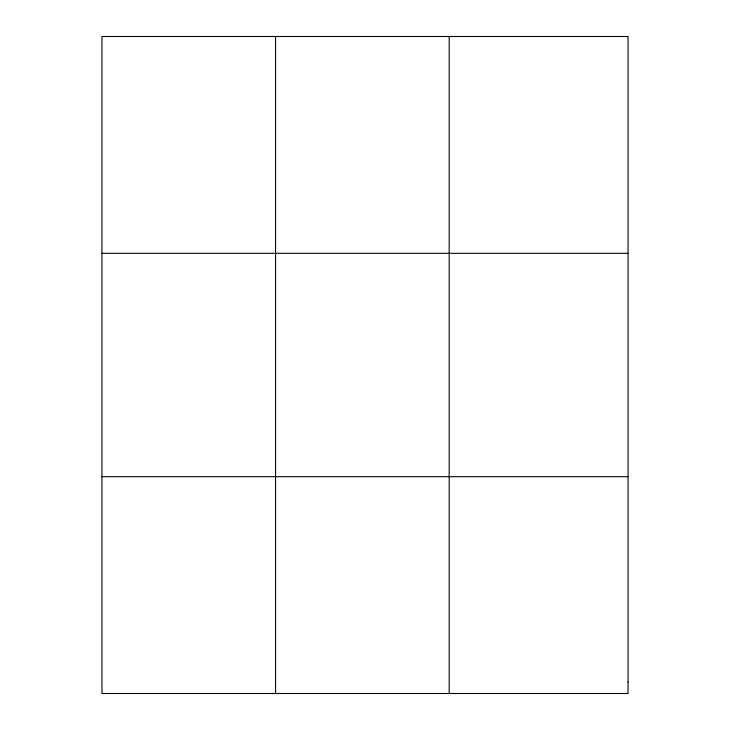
<?xml version="1.0" encoding="UTF-8"?>
<svg xmlns="http://www.w3.org/2000/svg" width="730" height="730" viewBox="0 0 730 730"><rect width="100%" height="100%" fill="white"/><g stroke="black" fill="none" stroke-linecap="round" stroke-linejoin="round"><path stroke-width="1.09" d="M275.566 36.5L275.566 693.5M449.178 36.5L449.178 693.5M101.954 253.31L628.046 253.31M101.954 476.69L628.046 476.69M628.046 682.085L628.046 693.5L101.954 693.5L101.954 36.5L628.046 36.5L628.046 682.085"/></g></svg>
